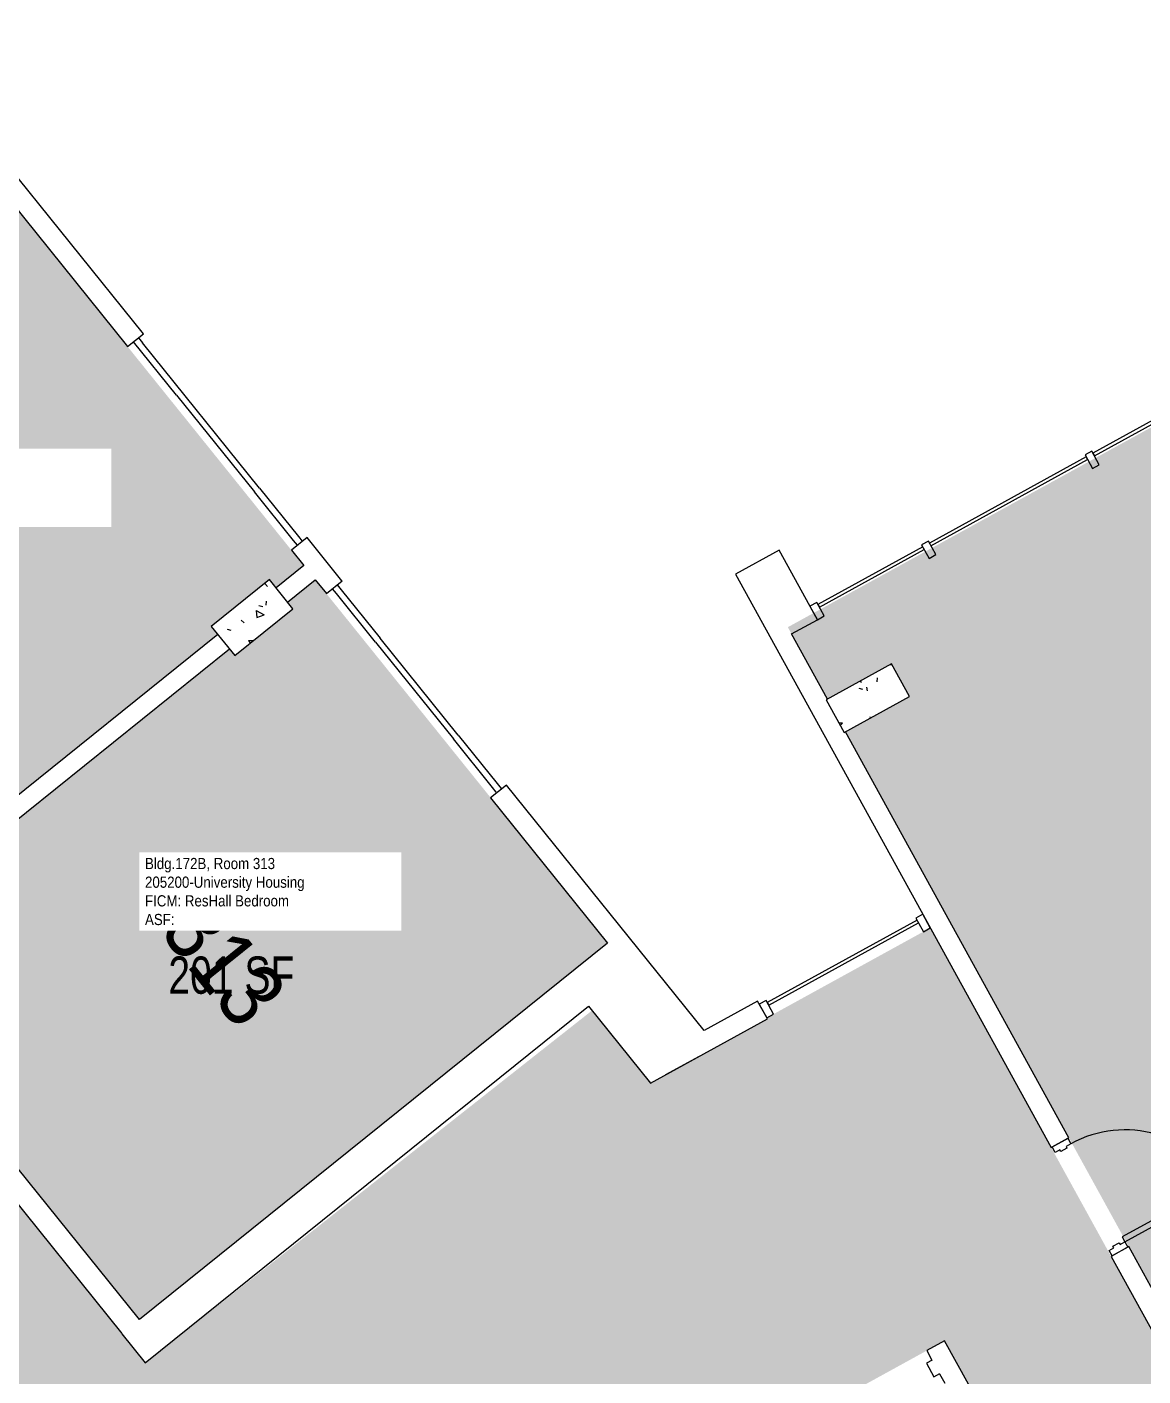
# Model space of a CAD drawing. Header units: inches. Extents: x 69233640 to 69235957, y 27660565 to 27663170.
# Drawn here: x 69234735.4 to 69235094.3, y 27661918.4 to 27662352.4 of the extents above; entities that cross this region are included whole.
import ezdxf
from ezdxf.enums import TextEntityAlignment as Align

# ---------------------------------------------------------------- set-up
doc = ezdxf.new("R2010")
doc.units = ezdxf.units.IN
doc.header["$LTSCALE"] = 100
doc.header["$MEASUREMENT"] = 0
for name, color, linetype in [('A-COLS', 5, 'CONTINUOUS'), ('A-DOOR', 2, 'CONTINUOUS'), ('A-GLAZ', 1, 'CONTINUOUS'), ('A-IDEN-RNUM', 7, 'CONTINUOUS'), ('A-IDEN-SNUM', 4, 'CONTINUOUS'), ('A-IDEN-VNUM', 4, 'CONTINUOUS'), ('A-WALL', 5, 'CONTINUOUS'), ('AREA-TEXT', 3, 'CONTINUOUS'), ('Rooms-Category-Color', 7, 'CONTINUOUS'), ('Rooms-College-Color', 7, 'CONTINUOUS'), ('Rooms-Department-Color', 7, 'CONTINUOUS'), ('Rooms-Division-Color', 7, 'CONTINUOUS'), ('Rooms-Information', 7, 'CONTINUOUS')]:
    doc.layers.add(name, color=color, linetype=linetype)
doc.styles.add('CP_AREA', font='arial.ttf', dxfattribs={"height": 15})
doc.styles.add('CP_ROOMSNUMBER', font='arial.ttf', dxfattribs={"height": 1})
doc.styles.add('CP_ROOMVNUMBER', font='arial.ttf', dxfattribs={"width": 0.85, "height": 0.075})

msp = doc.modelspace()

# ---------------------------------------------------------------- hatches: boundary and pattern name
at = {"layer": 'A-COLS', "lineweight": -3}
h = msp.add_hatch(dxfattribs=at)
h.set_pattern_fill('FP_23', color=256, angle=-51.1792, style=0, pattern_type=2)
h.set_pattern_definition([(358.821, (69234315.58, 27661870.696), (15.3886, -22.96955), [2.88, -31.68]), (303.821, (69234315.58, 27661870.696), (19.1641, 22.2581), [2.304, -25.344]), (49.272, (69234316.862, 27661868.782), (34.5526, -0.712), [2.448, -26.924]), (355.005, (69234321.563, 27661875.51), (20.7387, -35.9142), [4.32, -47.52]), (45.457, (69234323.29, 27661872.518), (51.643, -4.5134), [3.671, -40.386]), (300.005, (69234321.563, 27661875.51), (51.643, -4.5136), [3.456, -38.016]), (329.821, (69234322.474, 27661871.315), (2.3233, -27.5501), [2.88, -31.68]), (274.821, (69234322.474, 27661871.315), (27.5522, 10.1765), [2.304, -25.344]), (20.272, (69234322.668, 27661869.02), (29.8752, -17.3742), [2.448, -26.924]), (346.3208, (69234315.58, 27661870.696), (10.2518, 7.64958), [1.267, -23.77, 1.267, -24.461, -25.44]), (346.3208, (69234315.58, 27661870.696), (10.2518, 7.64958), [-50.765, 1.267, -24.173]), (316.3208, (69234315.58, 27661870.696), (18.13225, 1.624), [1.267, -13.402, 1.267, -23.194, -9.696]), (316.3208, (69234315.58, 27661870.696), (18.13225, 1.624), [-39.13, 1.267, -8.429]), (276.3208, (69234310.212, 27661877.368), (12.17612, -16.51385), [1.267, -8.333, 1.267, -28.685, -39.744]), (276.3208, (69234310.212, 27661877.368), (12.17612, -16.51385), [-39.552, 1.267, -38.477]), (266.3208, (69234307.804, 27661880.36), (17.0341, -15.03807), [1.267, -11.213, 1.267, -18.624, -28.224]), (266.3208, (69234307.804, 27661880.36), (17.0341, -15.03807), [-32.371, 1.267, -26.957])])
h.paths.add_polyline_path([(69234794.67, 27662159.59), (69234802.2, 27662150.24), (69234820.89, 27662165.28), (69234813.37, 27662174.63)], flags=0)
h = msp.add_hatch(dxfattribs=at)
h.set_pattern_fill('FP_2', color=256, angle=-61.1792, style=0, pattern_type=2)
h.set_pattern_definition([(358.8208, (69234315.58, 27661870.696), (15.3886, -22.96955), [2.88, -31.68]), (303.821, (69234315.58, 27661870.696), (19.1641, 22.2581), [2.304, -25.344]), (49.272, (69234316.862, 27661868.783), (34.5526, -0.712), [2.448, -26.924]), (355.005, (69234321.563, 27661875.51), (20.7387, -35.9142), [4.32, -47.52]), (45.457, (69234323.29, 27661872.517), (51.643, -4.5134), [3.671, -40.386]), (300.005, (69234321.563, 27661875.51), (51.6431, -4.5136), [3.456, -38.016]), (329.8208, (69234322.475, 27661871.315), (2.3233, -27.55014), [2.88, -31.68]), (274.821, (69234322.475, 27661871.315), (27.5522, 10.1765), [2.304, -25.344]), (20.272, (69234322.668, 27661869.02), (29.8752, -17.3742), [2.448, -26.924]), (346.3208, (69234315.58, 27661870.696), (10.2518, 7.64958), [1.267, -23.77, 1.267, -24.461, -25.44]), (346.3208, (69234315.58, 27661870.696), (10.2518, 7.64958), [-50.765, 1.267, -24.173]), (316.3208, (69234315.58, 27661870.696), (18.13225, 1.624), [1.267, -13.402, 1.267, -23.194, -9.696]), (316.3208, (69234315.58, 27661870.696), (18.13225, 1.624), [-39.13, 1.267, -8.429]), (276.3208, (69234310.212, 27661877.368), (12.17612, -16.51385), [1.267, -8.333, 1.267, -28.685, -39.744]), (276.3208, (69234310.212, 27661877.368), (12.17612, -16.51385), [-39.552, 1.267, -38.477]), (266.3208, (69234307.804, 27661880.36), (17.0341, -15.03807), [1.267, -11.213, 1.267, -18.624, -28.224]), (266.3208, (69234307.804, 27661880.36), (17.0341, -15.03807), [-32.371, 1.267, -26.957])])
h.paths.add_polyline_path([(69234998.14, 27662125.45), (69235019.17, 27662137.02), (69235013.38, 27662147.53), (69234992.36, 27662135.96)], flags=0)
at = {"layer": 'Rooms-Category-Color', "true_color": 0x728ef3}
for points in [[(69234673.84, 27662058.03), (69234796.79, 27662156.96), (69234794.67, 27662159.59), (69234813.37, 27662174.63), (69234815.49, 27662172), (69234824.4, 27662179.17), (69234714.54, 27662315.71), (69234641.8, 27662257.18), (69234671.89, 27662219.79), (69234594.07, 27662157.17)], [(69235088.75, 27661961.81), (69235112.48, 27661918.68), (69235289.1, 27662015.86), (69235315.99, 27662030.66), (69235226.01, 27662294.66), (69234980.07, 27662159.33), (69234992.79, 27662136.2), (69235013.38, 27662147.53), (69235019.17, 27662137.02), (69234998.58, 27662125.69), (69235030.19, 27662068.25), (69235066.59, 27662002.09)], [(69234800.47, 27662152.38), (69234677.52, 27662053.45), (69234711.29, 27662011.48), (69234771.55, 27661936.58), (69234908.43, 27662046.72), (69234912.77, 27662050.21), (69234922.12, 27662057.73), (69234828.08, 27662174.6), (69234819.17, 27662167.42), (69234820.89, 27662165.28), (69234802.2, 27662150.24)]]:
    msp.add_hatch(color=171, dxfattribs=at).paths.add_polyline_path(points)
at = {"layer": 'Rooms-Category-Color', "true_color": 0xadadad}
for points in [[(69234623.83, 27661941.1), (69234661.04, 27661894.86), (69234506.77, 27661770.73), (69234469.56, 27661816.98), (69234460.22, 27661809.45), (69234417.06, 27661863.09), (69234290.84, 27661761.54), (69234296.63, 27661754.35), (69234271.74, 27661734.32), (69234291.8, 27661709.39), (69234284.59, 27661703.59), (69234407.76, 27661550.51), (69234414.97, 27661556.31), (69234439.54, 27661525.77), (69234470.21, 27661542.67), (69234542.95, 27661582.76), (69234541.26, 27661585.82), (69234512.52, 27661637.78), (69234685.99, 27661733.23), (69234714.55, 27661681.33), (69234723.87, 27661686.45), (69234726.76, 27661681.2), (69234780.96, 27661711.11), (69234747.61, 27661771.71), (69234748.51, 27661772.2), (69234747.97, 27661773.19), (69234748.05, 27661773.24), (69234747.57, 27661774.11), (69234852.24, 27661831.7), (69234855.41, 27661833.45), (69234855.47, 27661833.48), (69234947.66, 27661884.2), (69234947.66, 27661884.2), (69235027.65, 27661928.21), (69235028.21, 27661928.49), (69235084.02, 27661956.92), (69235025.86, 27662062.59), (69234973.3, 27662033.67), (69234973.48, 27662033.34), (69234935.91, 27662012.67), (69234917.12, 27662036.03), (69234773.43, 27661922.69), (69234765.87, 27661932.09), (69234705.64, 27662006.94), (69234661.05, 27661971.07)], [(69235030.51, 27661929.76), (69235084.02, 27661956.92), (69235734.08, 27660775.49), (69235681.49, 27660746.55)]]:
    msp.add_hatch(color=253, dxfattribs=at).paths.add_polyline_path(points)
at = {"layer": 'Rooms-College-Color', "true_color": 0xadadad}
for points in [[(69234673.84, 27662058.03), (69234796.79, 27662156.96), (69234794.67, 27662159.59), (69234813.37, 27662174.63), (69234815.49, 27662172), (69234824.4, 27662179.17), (69234714.54, 27662315.71), (69234641.8, 27662257.18), (69234671.89, 27662219.79), (69234594.07, 27662157.17)], [(69235088.75, 27661961.81), (69235112.48, 27661918.68), (69235289.1, 27662015.86), (69235315.99, 27662030.66), (69235226.01, 27662294.66), (69234980.07, 27662159.33), (69234992.79, 27662136.2), (69235013.38, 27662147.53), (69235019.17, 27662137.02), (69234998.58, 27662125.69), (69235030.19, 27662068.25), (69235066.59, 27662002.09)], [(69234800.47, 27662152.38), (69234677.52, 27662053.45), (69234711.29, 27662011.48), (69234771.55, 27661936.58), (69234908.43, 27662046.72), (69234912.77, 27662050.21), (69234922.12, 27662057.73), (69234828.08, 27662174.6), (69234819.17, 27662167.42), (69234820.89, 27662165.28), (69234802.2, 27662150.24)], [(69234623.83, 27661941.1), (69234661.04, 27661894.86), (69234506.77, 27661770.73), (69234469.56, 27661816.98), (69234460.22, 27661809.45), (69234417.06, 27661863.09), (69234290.84, 27661761.54), (69234296.63, 27661754.35), (69234271.74, 27661734.32), (69234291.8, 27661709.39), (69234284.59, 27661703.59), (69234407.76, 27661550.51), (69234414.97, 27661556.31), (69234439.54, 27661525.77), (69234470.21, 27661542.67), (69234542.95, 27661582.76), (69234541.26, 27661585.82), (69234512.52, 27661637.78), (69234685.99, 27661733.23), (69234714.55, 27661681.33), (69234723.87, 27661686.45), (69234726.76, 27661681.2), (69234780.96, 27661711.11), (69234747.61, 27661771.71), (69234748.51, 27661772.2), (69234747.97, 27661773.19), (69234748.05, 27661773.24), (69234747.57, 27661774.11), (69234852.24, 27661831.7), (69234855.41, 27661833.45), (69234855.47, 27661833.48), (69234947.66, 27661884.2), (69234947.66, 27661884.2), (69235027.65, 27661928.21), (69235028.21, 27661928.49), (69235084.02, 27661956.92), (69235025.86, 27662062.59), (69234973.3, 27662033.67), (69234973.48, 27662033.34), (69234935.91, 27662012.67), (69234917.12, 27662036.03), (69234773.43, 27661922.69), (69234765.87, 27661932.09), (69234705.64, 27662006.94), (69234661.05, 27661971.07)], [(69235030.51, 27661929.76), (69235084.02, 27661956.92), (69235734.08, 27660775.49), (69235681.49, 27660746.55)]]:
    msp.add_hatch(color=253, dxfattribs=at).paths.add_polyline_path(points)
at = {"layer": 'Rooms-Department-Color', "true_color": 0x604aed}
for points in [[(69234673.84, 27662058.03), (69234796.79, 27662156.96), (69234794.67, 27662159.59), (69234813.37, 27662174.63), (69234815.49, 27662172), (69234824.4, 27662179.17), (69234714.54, 27662315.71), (69234641.8, 27662257.18), (69234671.89, 27662219.79), (69234594.07, 27662157.17)], [(69235088.75, 27661961.81), (69235112.48, 27661918.68), (69235289.1, 27662015.86), (69235315.99, 27662030.66), (69235226.01, 27662294.66), (69234980.07, 27662159.33), (69234992.79, 27662136.2), (69235013.38, 27662147.53), (69235019.17, 27662137.02), (69234998.58, 27662125.69), (69235030.19, 27662068.25), (69235066.59, 27662002.09)], [(69234800.47, 27662152.38), (69234677.52, 27662053.45), (69234711.29, 27662011.48), (69234771.55, 27661936.58), (69234908.43, 27662046.72), (69234912.77, 27662050.21), (69234922.12, 27662057.73), (69234828.08, 27662174.6), (69234819.17, 27662167.42), (69234820.89, 27662165.28), (69234802.2, 27662150.24)]]:
    msp.add_hatch(color=173, dxfattribs=at).paths.add_polyline_path(points)
at = {"layer": 'Rooms-Department-Color', "true_color": 0xacacac}
for points in [[(69234623.83, 27661941.1), (69234661.04, 27661894.86), (69234506.77, 27661770.73), (69234469.56, 27661816.98), (69234460.22, 27661809.45), (69234417.06, 27661863.09), (69234290.84, 27661761.54), (69234296.63, 27661754.35), (69234271.74, 27661734.32), (69234291.8, 27661709.39), (69234284.59, 27661703.59), (69234407.76, 27661550.51), (69234414.97, 27661556.31), (69234439.54, 27661525.77), (69234470.21, 27661542.67), (69234542.95, 27661582.76), (69234541.26, 27661585.82), (69234512.52, 27661637.78), (69234685.99, 27661733.23), (69234714.55, 27661681.33), (69234723.87, 27661686.45), (69234726.76, 27661681.2), (69234780.96, 27661711.11), (69234747.61, 27661771.71), (69234748.51, 27661772.2), (69234747.97, 27661773.19), (69234748.05, 27661773.24), (69234747.57, 27661774.11), (69234852.24, 27661831.7), (69234855.41, 27661833.45), (69234855.47, 27661833.48), (69234947.66, 27661884.2), (69234947.66, 27661884.2), (69235027.65, 27661928.21), (69235028.21, 27661928.49), (69235084.02, 27661956.92), (69235025.86, 27662062.59), (69234973.3, 27662033.67), (69234973.48, 27662033.34), (69234935.91, 27662012.67), (69234917.12, 27662036.03), (69234773.43, 27661922.69), (69234765.87, 27661932.09), (69234705.64, 27662006.94), (69234661.05, 27661971.07)], [(69235030.51, 27661929.76), (69235084.02, 27661956.92), (69235734.08, 27660775.49), (69235681.49, 27660746.55)]]:
    msp.add_hatch(color=253, dxfattribs=at).paths.add_polyline_path(points)
at = {"layer": 'Rooms-Division-Color', "true_color": 0x604aed}
for points in [[(69234673.84, 27662058.03), (69234796.79, 27662156.96), (69234794.67, 27662159.59), (69234813.37, 27662174.63), (69234815.49, 27662172), (69234824.4, 27662179.17), (69234714.54, 27662315.71), (69234641.8, 27662257.18), (69234671.89, 27662219.79), (69234594.07, 27662157.17)], [(69235088.75, 27661961.81), (69235112.48, 27661918.68), (69235289.1, 27662015.86), (69235315.99, 27662030.66), (69235226.01, 27662294.66), (69234980.07, 27662159.33), (69234992.79, 27662136.2), (69235013.38, 27662147.53), (69235019.17, 27662137.02), (69234998.58, 27662125.69), (69235030.19, 27662068.25), (69235066.59, 27662002.09)], [(69234800.47, 27662152.38), (69234677.52, 27662053.45), (69234711.29, 27662011.48), (69234771.55, 27661936.58), (69234908.43, 27662046.72), (69234912.77, 27662050.21), (69234922.12, 27662057.73), (69234828.08, 27662174.6), (69234819.17, 27662167.42), (69234820.89, 27662165.28), (69234802.2, 27662150.24)]]:
    msp.add_hatch(color=173, dxfattribs=at).paths.add_polyline_path(points)
at = {"layer": 'Rooms-Division-Color', "true_color": 0xadadad}
for points in [[(69234623.83, 27661941.1), (69234661.04, 27661894.86), (69234506.77, 27661770.73), (69234469.56, 27661816.98), (69234460.22, 27661809.45), (69234417.06, 27661863.09), (69234290.84, 27661761.54), (69234296.63, 27661754.35), (69234271.74, 27661734.32), (69234291.8, 27661709.39), (69234284.59, 27661703.59), (69234407.76, 27661550.51), (69234414.97, 27661556.31), (69234439.54, 27661525.77), (69234470.21, 27661542.67), (69234542.95, 27661582.76), (69234541.26, 27661585.82), (69234512.52, 27661637.78), (69234685.99, 27661733.23), (69234714.55, 27661681.33), (69234723.87, 27661686.45), (69234726.76, 27661681.2), (69234780.96, 27661711.11), (69234747.61, 27661771.71), (69234748.51, 27661772.2), (69234747.97, 27661773.19), (69234748.05, 27661773.24), (69234747.57, 27661774.11), (69234852.24, 27661831.7), (69234855.41, 27661833.45), (69234855.47, 27661833.48), (69234947.66, 27661884.2), (69234947.66, 27661884.2), (69235027.65, 27661928.21), (69235028.21, 27661928.49), (69235084.02, 27661956.92), (69235025.86, 27662062.59), (69234973.3, 27662033.67), (69234973.48, 27662033.34), (69234935.91, 27662012.67), (69234917.12, 27662036.03), (69234773.43, 27661922.69), (69234765.87, 27661932.09), (69234705.64, 27662006.94), (69234661.05, 27661971.07)], [(69235030.51, 27661929.76), (69235084.02, 27661956.92), (69235734.08, 27660775.49), (69235681.49, 27660746.55)]]:
    msp.add_hatch(color=253, dxfattribs=at).paths.add_polyline_path(points)

# ---------------------------------------------------------------- linework, layer by layer
at = {"layer": 'A-COLS', "lineweight": -3}
for p, q in [((69234813.37, 27662174.63), (69234794.67, 27662159.59)), ((69234820.89, 27662165.28), (69234813.37, 27662174.63)), ((69234802.2, 27662150.24), (69234820.89, 27662165.28)), ((69234794.67, 27662159.59), (69234802.2, 27662150.24)), ((69235013.38, 27662147.53), (69234992.36, 27662135.96)), ((69235019.17, 27662137.02), (69235013.38, 27662147.53)), ((69234998.14, 27662125.45), (69235019.17, 27662137.02)), ((69234992.36, 27662135.96), (69234998.14, 27662125.45))]:
    msp.add_line(p, q, dxfattribs=at)
at = {"layer": 'A-DOOR', "lineweight": -3}
for p, q in [((69235065.07, 27661992.14), (69235070.11, 27661994.92)), ((69235070.11, 27661994.92), (69235071.07, 27661993.16)), ((69235066.03, 27661990.39), (69235065.07, 27661992.14)), ((69235067.57, 27661991.24), (69235066.03, 27661990.39)), ((69235067.87, 27661990.69), (69235067.57, 27661991.24)), ((69235069.84, 27661991.77), (69235067.87, 27661990.69)), ((69235071.07, 27661993.16), (69235069.54, 27661992.32)), ((69235069.54, 27661992.32), (69235069.84, 27661991.77)), ((69235119.12, 27661980.51), (69235087.58, 27661963.16)), ((69235088.42, 27661961.62), (69235119.97, 27661978.98)), ((69235083.39, 27661958.85), (69235084.92, 27661959.7)), ((69235089.39, 27661959.87), (69235084.35, 27661957.1)), ((69235084.62, 27661960.24), (69235086.59, 27661961.33)), ((69235084.92, 27661959.7), (69235084.62, 27661960.24)), ((69235086.59, 27661961.33), (69235086.89, 27661960.78)), ((69235086.89, 27661960.78), (69235088.42, 27661961.62)), ((69235087.58, 27661963.16), (69235088.42, 27661961.62)), ((69235088.42, 27661961.62), (69235089.39, 27661959.87)), ((69235084.35, 27661957.1), (69235083.39, 27661958.85))]:
    msp.add_line(p, q, dxfattribs=at)
msp.add_arc((69235088.42, 27661961.62), 36, 28.8208, 118.8208, dxfattribs=at)
at = {"layer": 'A-GLAZ', "lineweight": -3}
for p, q in [((69234783.48, 27662234.01), (69234769.69, 27662251.15)), ((69234771.25, 27662252.41), (69234772.51, 27662250.85)), ((69234810.12, 27662204.1), (69234772.51, 27662250.85)), ((69235128.56, 27662243.04), (69235078.18, 27662215.32)), ((69235078.67, 27662214.44), (69235129.04, 27662242.16)), ((69234783.48, 27662234.01), (69234808.56, 27662202.85)), ((69235078.18, 27662215.32), (69235078.67, 27662214.44)), ((69235075.99, 27662214.11), (69235025.62, 27662186.39)), ((69235026.1, 27662185.52), (69235076.48, 27662213.24)), ((69235076.48, 27662213.24), (69235075.99, 27662214.11)), ((69234821.1, 27662187.27), (69234808.56, 27662202.85)), ((69234810.12, 27662204.1), (69234822.66, 27662188.52)), ((69234822.35, 27662185.71), (69234821.1, 27662187.27)), ((69234822.66, 27662188.52), (69234823.91, 27662186.96)), ((69235023.43, 27662185.19), (69234989.74, 27662166.65)), ((69235023.91, 27662184.31), (69235023.43, 27662185.19)), ((69235025.62, 27662186.39), (69235026.1, 27662185.52)), ((69234990.22, 27662165.78), (69235023.91, 27662184.31)), ((69234834.89, 27662170.12), (69234833.64, 27662171.68)), ((69234835.19, 27662172.94), (69234836.45, 27662171.38)), ((69234847.43, 27662154.54), (69234834.89, 27662170.12)), ((69234836.45, 27662171.38), (69234848.99, 27662155.8)), ((69234989.38, 27662167.31), (69234987.19, 27662166.1)), ((69234991.79, 27662162.93), (69234989.38, 27662167.31)), ((69234987.19, 27662166.1), (69234989.6, 27662161.72)), ((69234989.6, 27662161.72), (69234991.79, 27662162.93)), ((69234989.74, 27662166.65), (69234990.22, 27662165.78)), ((69234847.43, 27662154.54), (69234872.5, 27662123.38)), ((69234874.06, 27662124.63), (69234848.99, 27662155.8)), ((69234874.06, 27662124.63), (69234886.6, 27662109.05)), ((69234885.04, 27662107.8), (69234872.5, 27662123.38)), ((69234886.29, 27662106.24), (69234885.04, 27662107.8)), ((69234886.6, 27662109.05), (69234887.85, 27662107.49)), ((69235021.62, 27662065.11), (69234973.45, 27662038.6)), ((69234973.93, 27662037.72), (69235022.11, 27662064.23)), ((69235023.45, 27662066.97), (69235021.26, 27662065.76)), ((69235021.26, 27662065.76), (69235023.67, 27662061.38)), ((69235022.11, 27662064.23), (69235021.62, 27662065.11)), ((69235025.86, 27662062.59), (69235023.45, 27662066.97)), ((69235023.67, 27662061.38), (69235025.86, 27662062.59)), ((69234973.45, 27662038.6), (69234973.93, 27662037.72))]:
    msp.add_line(p, q, dxfattribs=at)
at = {"layer": 'A-GLAZ', "lineweight": -3, "extrusion": (0, 0, -1)}
for p, q in [((69235077.82, 27662215.97), (69235075.63, 27662214.77)), ((69235080.23, 27662211.59), (69235077.82, 27662215.97)), ((69235075.63, 27662214.77), (69235078.04, 27662210.39)), ((69235078.04, 27662210.39), (69235080.23, 27662211.59)), ((69235025.25, 27662187.05), (69235023.06, 27662185.85)), ((69235023.06, 27662185.85), (69235025.47, 27662181.46)), ((69235027.66, 27662182.67), (69235025.25, 27662187.05)), ((69235025.47, 27662181.46), (69235027.66, 27662182.67)), ((69234973.08, 27662039.25), (69234970.89, 27662038.05)), ((69234970.89, 27662038.05), (69234973.3, 27662033.67)), ((69234975.49, 27662034.87), (69234973.08, 27662039.25)), ((69234973.3, 27662033.67), (69234975.49, 27662034.87))]:
    msp.add_line(p, q, dxfattribs=at)
at = {"layer": 'A-WALL', "lineweight": -3}
for p, q in [((69234772.81, 27662253.66), (69234693.35, 27662352.41)), ((69234714.54, 27662315.71), (69234767.75, 27662249.58)), ((69234767.75, 27662249.58), (69234772.81, 27662253.66)), ((69234825.47, 27662188.21), (69234820.4, 27662184.14)), ((69234836.69, 27662174.27), (69234825.47, 27662188.21)), ((69234820.4, 27662184.14), (69234824.4, 27662179.17)), ((69234977.3, 27662184.06), (69234963.28, 27662176.35)), ((69234989.6, 27662161.72), (69234977.3, 27662184.06)), ((69234824.4, 27662179.17), (69234815.49, 27662172)), ((69234963.28, 27662176.35), (69235022.92, 27662067.96)), ((69234819.17, 27662167.42), (69234828.08, 27662174.6)), ((69234828.08, 27662174.6), (69234831.69, 27662170.12)), ((69234831.69, 27662170.12), (69234836.75, 27662174.19)), ((69234836.75, 27662174.19), (69234836.69, 27662174.27)), ((69234981.27, 27662157.14), (69234989.6, 27662161.72)), ((69234796.79, 27662156.96), (69234673.84, 27662058.03)), ((69234992.79, 27662136.2), (69234981.27, 27662157.14)), ((69234677.52, 27662053.45), (69234800.47, 27662152.38)), ((69235070.43, 27661995.1), (69234998.58, 27662125.69)), ((69234889.57, 27662108.55), (69234884.5, 27662104.48)), ((69234953.13, 27662029.56), (69234889.57, 27662108.55)), ((69234884.5, 27662104.48), (69234922.12, 27662057.73)), ((69235022.92, 27662067.96), (69235022.91, 27662067.95)), ((69235022.91, 27662067.95), (69235026.04, 27662062.26)), ((69235026.04, 27662062.26), (69235026.06, 27662062.27)), ((69235026.06, 27662062.27), (69235064.74, 27661991.96)), ((69234922.12, 27662057.73), (69234771.55, 27661936.58)), ((69234773.43, 27661922.69), (69234916, 27662037.41)), ((69234916, 27662037.41), (69234935.91, 27662012.67)), ((69234970.35, 27662039.03), (69234953.13, 27662029.56)), ((69234973.48, 27662033.34), (69234970.35, 27662039.03)), ((69234935.91, 27662012.67), (69234973.48, 27662033.34)), ((69234771.52, 27661936.63), (69234702.6, 27662022.29)), ((69234940.86, 27662015.39), (69234951.48, 27662021.23)), ((69234696.95, 27662017.74), (69234765.87, 27661932.09)), ((69235064.74, 27661991.96), (69235070.43, 27661995.1)), ((69235089.72, 27661960.05), (69235084.02, 27661956.92)), ((69235112.48, 27661918.68), (69235089.72, 27661960.05)), ((69235084.02, 27661956.92), (69235129.9, 27661873.54)), ((69234765.9, 27661932.04), (69234773.43, 27661922.69)), ((69235030.49, 27661929.78), (69235024.72, 27661926.61)), ((69235088.19, 27661824.93), (69235030.49, 27661929.78)), ((69235024.72, 27661926.61), (69235026.41, 27661923.54)), ((69235026.49, 27661923.58), (69235024.66, 27661922.57)), ((69235024.66, 27661922.57), (69235027.07, 27661918.19)), ((69235027.07, 27661918.19), (69235028.9, 27661919.2)), ((69235028.82, 27661919.16), (69235030.51, 27661916.09))]:
    msp.add_line(p, q, dxfattribs=at)

# ---------------------------------------------------------------- texts
at = {"layer": 'A-IDEN-RNUM', "lineweight": -3, "style": 'CP_ROOMSNUMBER'}
msp.add_text('0313-00', height=1, dxfattribs=at).set_placement((69234796.11, 27662082.27))
at = {"layer": 'A-IDEN-SNUM', "lineweight": -3, "style": 'CP_ROOMSNUMBER'}
msp.add_text('172B031300', height=1, dxfattribs=at).set_placement((69234796.11, 27662082.27), align=Align.MIDDLE_CENTER)
at = {"layer": 'A-IDEN-VNUM', "lineweight": -3, "style": 'CP_ROOMVNUMBER', "width": 0.85}
msp.add_text('313', height=21, rotation=308.8208, dxfattribs=at).set_placement((69234798.81, 27662051.9), align=Align.MIDDLE_CENTER)
at = {"layer": 'AREA-TEXT', "lineweight": -3, "style": 'CP_AREA', "width": 0.75}
msp.add_text('201 SF', height=12, dxfattribs=at).set_placement((69234801.11, 27662047.4), align=Align.MIDDLE_CENTER)

# ---------------------------------------------------------------- next in the draw order: texts
at = {"layer": 'Rooms-Information', "char_height": 3.6, "width": 80.64, "attachment_point": 7, "style": 'CP_ROOMVNUMBER', "bg_fill": 3, "box_fill_scale": 1.5, "bg_fill_color": 256, "bg_fill_true_color": 13158600, "bg_fill_transparency": 0}
for s, insert in [('Bldg.172B, Room 312^M^J205200-University Housing^M^JFICM: ResHall Bedroom^M^JASF: ', (69234680.11, 27662193.31)), ('Bldg.172B, Room 313^M^J205200-University Housing^M^JFICM: ResHall Bedroom^M^JASF: ', (69234773.34, 27662063.45))]:
    msp.add_mtext(s, dxfattribs=dict(at, insert=insert))

doc.saveas('drawing.dxf')
